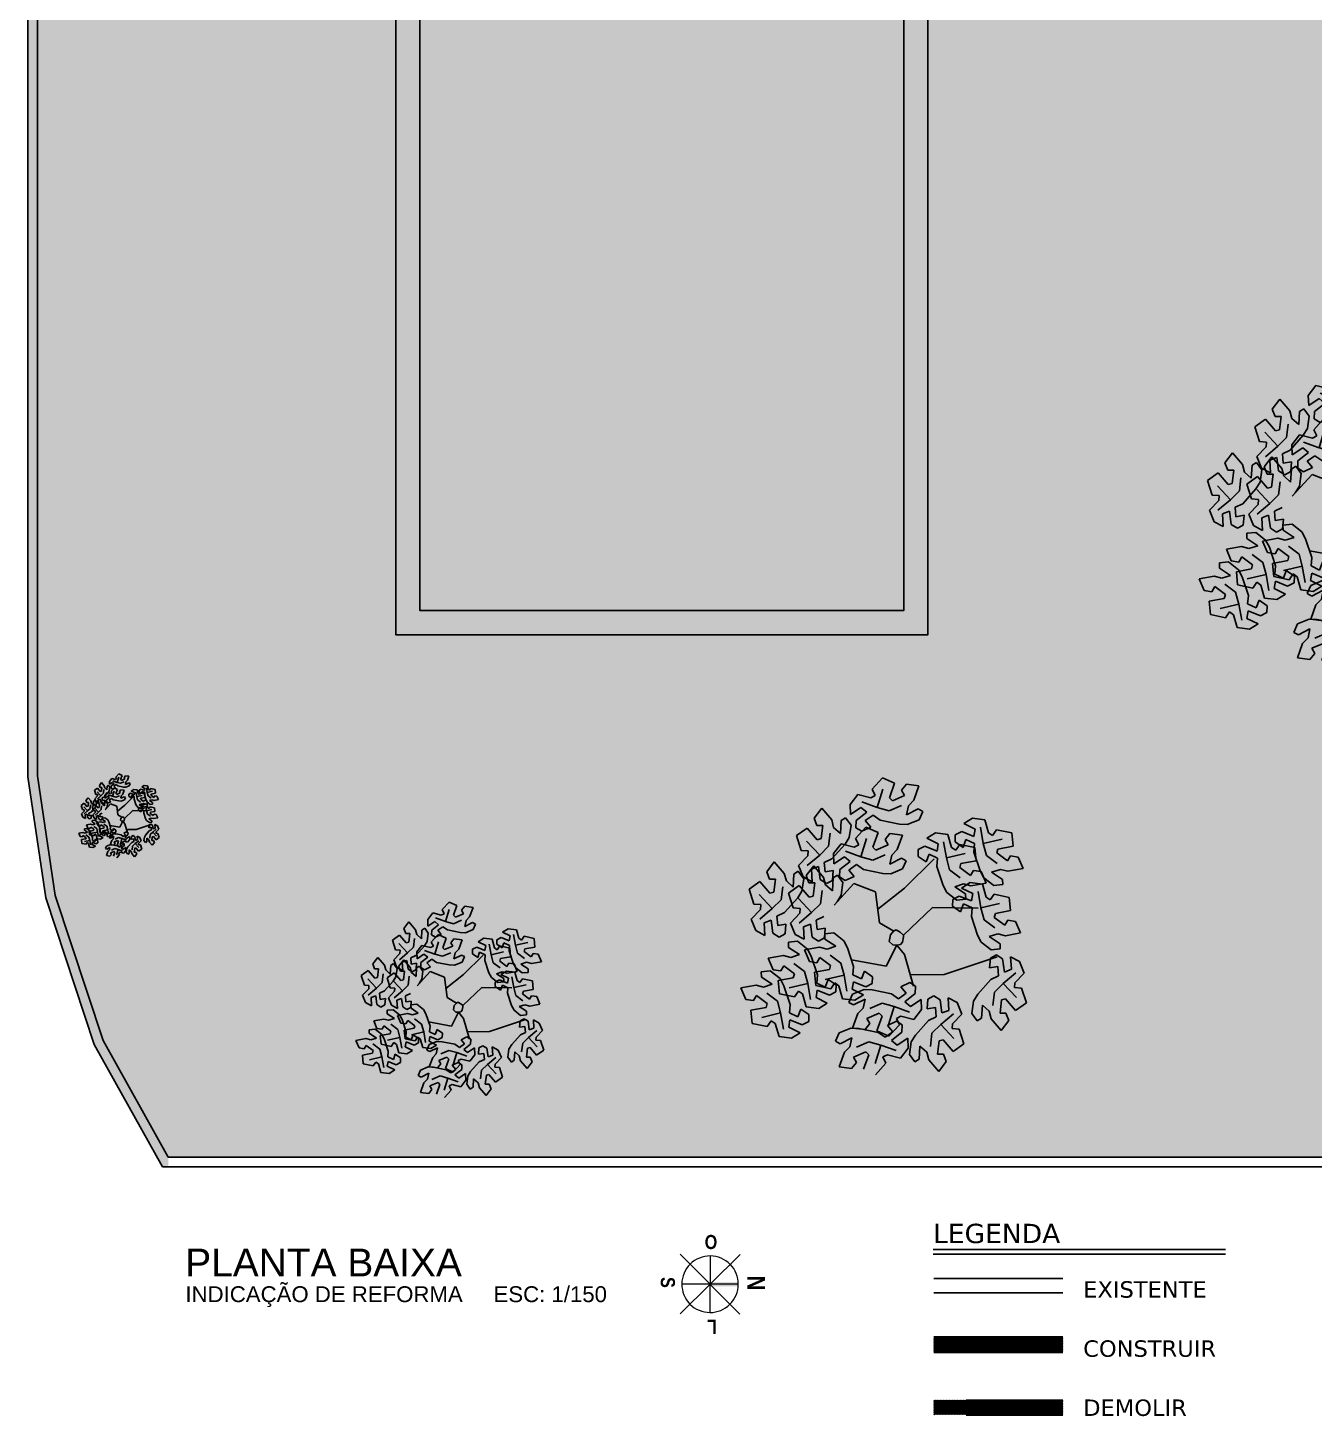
# Model space of a CAD drawing. Header units: metres. Extents: x 1186 to 11427, y -5173 to 11421.
# Drawn here: x 1409.4 to 1435.99, y 1517.42 to 1546.13 of the extents above; entities that cross this region are included whole.
import ezdxf

# ---------------------------------------------------------------- set-up
doc = ezdxf.new("R2010")
doc.units = ezdxf.units.M
doc.header["$LTSCALE"] = 8
doc.linetypes.add('HIDDEN', pattern=[0.375, 0.25, -0.125])
doc.layers.get('0').update_dxf_attribs({"lineweight": 5})
for name, color, linetype in [('AL_VEGETAÇÃO', 84, 'Continuous'), ('ARQ-CONSTRUIR', 160, 'Continuous'), ('ARQ-PAR', 5, 'Continuous'), ('ARQ-PIS', 1, 'Continuous'), ('KIRYA - TEXTO', 7, 'Continuous'), ('PAREDE DEM', 1, 'HIDDEN'), ('PRANCHA', 7, 'Continuous')]:
    doc.layers.add(name, color=color, linetype=linetype)
doc.layers.add('KIRYA - PAREDE', color=7, linetype='Continuous', lineweight=40)
doc.layers.add('KIRYA - SÍMBOLO', color=7, linetype='Continuous', lineweight=5)
doc.styles.add('ARCAD1', font='verdana.ttf')
doc.styles.add('EA_140_1-75', font='swissl.ttf', dxfattribs={"height": 0.263})
doc.styles.add('EA_80_1-75', font='swissl.ttf', dxfattribs={"height": 0.15})
doc.styles.add('TECHNIC_BOLD', font='techb___.ttf')

# ---------------------------------------------------------------- blocks, each defined once
blk = doc.blocks.new('arv7p')
at = {"layer": 'AL_VEGETAÇÃO', "color": 85}
for p, q in [((110.549, -13.114), (110.69, -12.957)), ((110.69, -12.957), (110.854, -13.032)), ((110.854, -13.032), (110.784, -13.23)), ((110.95, -13.128), (111.016, -13.045)), ((111.016, -13.045), (111.186, -13.067)), ((110.249, -13.319), (110.352, -13.184)), ((110.352, -13.184), (110.53, -13.229)), ((110.53, -13.229), (110.591, -13.2)), ((110.591, -13.2), (110.549, -13.114)), ((110.549, -13.114), (110.549, -13.114)), ((110.619, -13.363), (110.695, -13.111)), ((110.784, -13.23), (110.824, -13.269)), ((110.824, -13.269), (110.991, -13.198)), ((110.991, -13.198), (110.95, -13.128)), ((111.186, -13.067), (111.116, -13.264)), ((109.759, -13.507), (109.862, -13.37)), ((109.862, -13.37), (109.998, -13.53)), ((110.254, -13.457), (110.249, -13.319)), ((110.396, -13.362), (110.254, -13.457)), ((110.475, -13.427), (110.396, -13.362)), ((110.409, -13.286), (110.619, -13.363)), ((110.619, -13.363), (110.782, -13.406)), ((110.782, -13.406), (110.949, -13.335)), ((111.042, -13.339), (111.015, -13.461)), ((111.015, -13.461), (111.174, -13.381)), ((111.116, -13.264), (111.042, -13.339)), ((111.174, -13.381), (111.237, -13.415)), ((111.237, -13.415), (111.187, -13.528)), ((109.797, -13.606), (109.759, -13.507)), ((109.878, -13.606), (109.797, -13.606)), ((109.857, -13.785), (109.878, -13.606)), ((109.998, -13.53), (110.025, -13.632)), ((110.118, -13.715), (110.128, -13.538)), ((110.128, -13.538), (110.188, -13.501)), ((110.188, -13.501), (110.262, -13.601)), ((110.262, -13.601), (110.238, -13.771)), ((110.329, -13.637), (110.333, -13.537)), ((110.333, -13.537), (110.475, -13.427)), ((110.333, -13.537), (110.333, -13.537)), ((110.562, -13.468), (110.456, -13.541)), ((110.456, -13.541), (110.529, -13.628)), ((110.656, -13.534), (110.562, -13.468)), ((110.919, -13.588), (110.656, -13.534)), ((111.027, -13.592), (110.919, -13.588)), ((111.187, -13.528), (111.027, -13.592)), ((111.797, -13.581), (111.915, -13.508)), ((111.951, -13.657), (111.797, -13.581)), ((111.915, -13.508), (112.083, -13.529)), ((112.083, -13.529), (112.134, -13.706)), ((109.519, -13.745), (109.666, -13.641)), ((109.584, -13.946), (109.519, -13.745)), ((109.666, -13.641), (109.802, -13.8)), ((109.802, -13.8), (109.857, -13.785)), ((109.954, -13.89), (109.976, -13.71)), ((110.025, -13.632), (110.118, -13.715)), ((110.238, -13.771), (110.18, -13.862)), ((110.324, -13.785), (110.465, -13.628)), ((110.366, -13.871), (110.324, -13.785)), ((110.324, -13.785), (110.324, -13.785)), ((110.408, -13.686), (110.329, -13.637)), ((110.395, -14.034), (110.471, -13.783)), ((110.529, -13.628), (110.408, -13.686)), ((110.465, -13.628), (110.629, -13.703)), ((110.629, -13.703), (110.559, -13.901)), ((110.725, -13.799), (110.791, -13.717)), ((110.766, -13.87), (110.725, -13.799)), ((110.791, -13.717), (110.961, -13.738)), ((110.961, -13.738), (110.891, -13.935)), ((111.294, -13.78), (111.412, -13.706)), ((111.448, -13.856), (111.294, -13.78)), ((111.412, -13.706), (111.58, -13.728)), ((111.58, -13.728), (111.631, -13.905)), ((111.677, -13.829), (111.68, -13.736)), ((111.68, -13.736), (111.768, -13.69)), ((111.768, -13.69), (111.768, -13.69)), ((111.768, -13.69), (111.935, -13.758)), ((111.826, -13.799), (111.787, -13.905)), ((111.942, -13.853), (111.826, -13.799)), ((111.935, -13.758), (111.951, -13.657)), ((112.024, -13.63), (112.062, -13.85)), ((112.062, -13.85), (112.318, -13.791)), ((112.134, -13.706), (112.189, -13.744)), ((112.189, -13.744), (112.243, -13.665)), ((112.243, -13.665), (112.243, -13.665)), ((112.243, -13.665), (112.449, -13.709)), ((112.449, -13.709), (112.466, -13.888)), ((109.68, -13.953), (109.584, -13.946)), ((109.584, -13.946), (109.584, -13.946)), ((109.835, -14.009), (109.655, -13.818)), ((109.674, -14.019), (109.68, -13.953)), ((109.835, -14.009), (109.954, -13.89)), ((110.18, -13.862), (110.002, -14.063)), ((110.024, -13.99), (110.127, -13.855)), ((110.029, -14.129), (110.024, -13.99)), ((110.127, -13.855), (110.305, -13.9)), ((110.184, -13.957), (110.395, -14.034)), ((110.305, -13.9), (110.366, -13.871)), ((110.559, -13.901), (110.599, -13.941)), ((110.599, -13.941), (110.766, -13.87)), ((110.891, -13.935), (110.817, -14.01)), ((111.174, -14.027), (111.177, -13.935)), ((111.177, -13.935), (111.265, -13.889)), ((111.265, -13.889), (111.265, -13.889)), ((111.265, -13.889), (111.432, -13.957)), ((111.432, -13.957), (111.448, -13.856)), ((111.521, -13.829), (111.56, -14.049)), ((111.56, -14.049), (111.815, -13.989)), ((111.631, -13.905), (111.686, -13.943)), ((111.787, -13.905), (111.677, -13.829)), ((111.686, -13.943), (111.74, -13.864)), ((111.74, -13.864), (111.74, -13.864)), ((111.74, -13.864), (111.946, -13.908)), ((111.932, -13.968), (111.942, -13.853)), ((112.017, -14.223), (111.932, -13.968)), ((111.946, -13.908), (111.963, -14.087)), ((112.062, -13.85), (112.106, -14.014)), ((112.26, -13.927), (112.245, -13.981)), ((112.245, -13.981), (112.39, -14.09)), ((112.466, -13.888), (112.26, -13.927)), ((109.114, -14.237), (109.217, -14.101)), ((109.217, -14.101), (109.353, -14.26)), ((109.546, -14.152), (109.674, -14.019)), ((109.612, -14.308), (109.546, -14.152)), ((109.649, -14.29), (109.753, -14.154)), ((109.664, -14.153), (109.835, -14.009)), ((109.819, -14.166), (109.723, -14.202)), ((109.753, -14.154), (109.888, -14.313)), ((109.843, -14.344), (109.819, -14.166)), ((110.002, -14.063), (109.898, -14.112)), ((109.898, -14.112), (109.908, -14.24)), ((110.172, -14.034), (110.029, -14.129)), ((110.108, -14.208), (110.251, -14.098)), ((110.251, -14.098), (110.172, -14.034)), ((110.337, -14.139), (110.231, -14.213)), ((110.431, -14.205), (110.337, -14.139)), ((110.395, -14.034), (110.558, -14.078)), ((110.558, -14.078), (110.724, -14.007)), ((110.817, -14.01), (110.79, -14.132)), ((110.79, -14.132), (110.949, -14.053)), ((110.949, -14.053), (111.012, -14.086)), ((111.012, -14.086), (110.962, -14.199)), ((110.988, -14.459), (111.394, -14.059)), ((111.284, -14.103), (111.174, -14.027)), ((111.323, -13.997), (111.284, -14.103)), ((111.439, -14.052), (111.323, -13.997)), ((111.429, -14.167), (111.439, -14.052)), ((111.514, -14.422), (111.429, -14.167)), ((111.56, -14.049), (111.603, -14.212)), ((111.757, -14.125), (111.742, -14.18)), ((111.742, -14.18), (111.887, -14.288)), ((111.963, -14.087), (111.757, -14.125)), ((112.106, -14.014), (112.251, -14.123)), ((112.39, -14.09), (112.431, -14.019)), ((112.431, -14.019), (112.535, -14.036)), ((112.535, -14.036), (112.602, -14.193)), ((109.152, -14.336), (109.114, -14.237)), ((109.234, -14.336), (109.152, -14.336)), ((109.212, -14.516), (109.234, -14.336)), ((109.353, -14.26), (109.381, -14.362)), ((109.381, -14.362), (109.473, -14.446)), ((109.473, -14.446), (109.484, -14.269)), ((109.484, -14.269), (109.544, -14.231)), ((109.544, -14.231), (109.617, -14.331)), ((109.617, -14.331), (109.593, -14.501)), ((109.734, -14.373), (109.612, -14.308)), ((109.687, -14.389), (109.649, -14.29)), ((109.723, -14.202), (109.734, -14.373)), ((109.927, -14.398), (109.843, -14.344)), ((109.843, -14.344), (109.843, -14.344)), ((109.888, -14.313), (109.916, -14.415)), ((109.908, -14.24), (110.02, -14.221)), ((110.009, -14.354), (109.927, -14.398)), ((110.008, -14.498), (110.019, -14.321)), ((110.02, -14.221), (110.009, -14.354)), ((110.019, -14.321), (110.079, -14.284)), ((110.079, -14.284), (110.152, -14.384)), ((110.104, -14.308), (110.108, -14.208)), ((110.183, -14.357), (110.104, -14.308)), ((110.108, -14.208), (110.108, -14.208)), ((110.304, -14.3), (110.183, -14.357)), ((110.231, -14.213), (110.304, -14.3)), ((110.695, -14.259), (110.431, -14.205)), ((110.802, -14.263), (110.695, -14.259)), ((110.962, -14.199), (110.802, -14.263)), ((111.603, -14.212), (111.748, -14.321)), ((111.887, -14.288), (111.928, -14.218)), ((111.928, -14.218), (112.033, -14.234)), ((112.068, -14.318), (112.017, -14.223)), ((112.033, -14.234), (112.099, -14.392)), ((112.203, -14.424), (112.068, -14.318)), ((112.294, -14.204), (112.175, -14.242)), ((112.175, -14.242), (112.323, -14.34)), ((112.396, -14.231), (112.294, -14.204)), ((112.323, -14.34), (112.326, -14.411)), ((112.602, -14.193), (112.396, -14.231)), ((108.875, -14.475), (109.021, -14.371)), ((108.94, -14.676), (108.875, -14.475)), ((109.19, -14.739), (109.011, -14.548)), ((109.021, -14.371), (109.158, -14.53)), ((109.158, -14.53), (109.212, -14.516)), ((109.31, -14.62), (109.332, -14.44)), ((109.41, -14.528), (109.556, -14.424)), ((109.475, -14.729), (109.41, -14.528)), ((109.593, -14.501), (109.536, -14.592)), ((109.556, -14.424), (109.693, -14.583)), ((109.769, -14.389), (109.687, -14.389)), ((109.747, -14.568), (109.769, -14.389)), ((109.845, -14.673), (109.867, -14.493)), ((109.916, -14.415), (110.008, -14.498)), ((110.301, -14.396), (110.031, -14.69)), ((110.128, -14.554), (110.071, -14.645)), ((110.152, -14.384), (110.128, -14.554)), ((110.594, -14.511), (110.301, -14.396)), ((110.65, -14.932), (110.594, -14.511)), ((110.625, -14.744), (110.988, -14.459)), ((111.565, -14.517), (111.514, -14.422)), ((111.7, -14.623), (111.565, -14.517)), ((111.791, -14.403), (111.672, -14.441)), ((111.672, -14.441), (111.82, -14.539)), ((111.763, -14.458), (111.881, -14.384)), ((111.917, -14.534), (111.763, -14.458)), ((111.893, -14.43), (111.791, -14.403)), ((111.82, -14.539), (111.823, -14.61)), ((111.881, -14.384), (112.049, -14.406)), ((112.099, -14.392), (111.893, -14.43)), ((111.901, -14.634), (111.917, -14.534)), ((111.99, -14.507), (112.029, -14.727)), ((112.049, -14.406), (112.1, -14.583)), ((112.155, -14.621), (112.209, -14.542)), ((112.326, -14.411), (112.203, -14.424)), ((112.209, -14.542), (112.209, -14.542)), ((112.209, -14.542), (112.415, -14.586)), ((109.035, -14.683), (108.94, -14.676)), ((108.94, -14.676), (108.94, -14.676)), ((109.019, -14.883), (109.19, -14.739)), ((109.03, -14.749), (109.035, -14.683)), ((109.19, -14.739), (109.31, -14.62)), ((109.536, -14.592), (109.357, -14.793)), ((109.57, -14.736), (109.475, -14.729)), ((109.475, -14.729), (109.475, -14.729)), ((109.725, -14.792), (109.546, -14.601)), ((109.565, -14.802), (109.57, -14.736)), ((109.693, -14.583), (109.747, -14.568)), ((109.725, -14.792), (109.845, -14.673)), ((110.977, -15.1), (111.371, -14.722)), ((111.371, -14.722), (111.991, -14.732)), ((111.643, -14.705), (111.646, -14.613)), ((111.753, -14.781), (111.643, -14.705)), ((111.646, -14.613), (111.734, -14.567)), ((111.823, -14.61), (111.7, -14.623)), ((111.734, -14.567), (111.734, -14.567)), ((111.734, -14.567), (111.901, -14.634)), ((111.792, -14.675), (111.753, -14.781)), ((111.908, -14.73), (111.792, -14.675)), ((111.899, -14.844), (111.908, -14.73)), ((112.029, -14.727), (112.284, -14.667)), ((112.029, -14.727), (112.072, -14.89)), ((112.1, -14.583), (112.155, -14.621)), ((112.415, -14.586), (112.432, -14.765)), ((108.902, -14.882), (109.03, -14.749)), ((108.967, -15.038), (108.902, -14.882)), ((109.174, -14.896), (109.079, -14.932)), ((109.079, -14.932), (109.09, -15.103)), ((109.198, -15.074), (109.174, -14.896)), ((109.357, -14.793), (109.253, -14.842)), ((109.253, -14.842), (109.264, -14.97)), ((109.437, -14.935), (109.565, -14.802)), ((109.502, -15.091), (109.437, -14.935)), ((109.554, -14.936), (109.725, -14.792)), ((109.892, -14.846), (109.788, -14.895)), ((109.788, -14.895), (109.799, -15.023)), ((110.842, -15.047), (110.65, -14.932)), ((111.983, -15.1), (111.899, -14.844)), ((112.072, -14.89), (112.217, -14.999)), ((112.226, -14.803), (112.211, -14.858)), ((112.211, -14.858), (112.356, -14.966)), ((112.432, -14.765), (112.226, -14.803)), ((112.356, -14.966), (112.397, -14.896)), ((112.397, -14.896), (112.502, -14.912)), ((112.502, -14.912), (112.568, -15.07)), ((109.09, -15.103), (108.967, -15.038)), ((109.283, -15.128), (109.198, -15.074)), ((109.198, -15.074), (109.198, -15.074)), ((109.264, -14.97), (109.375, -14.951)), ((109.364, -15.084), (109.283, -15.128)), ((109.375, -14.951), (109.364, -15.084)), ((109.625, -15.156), (109.502, -15.091)), ((109.709, -14.949), (109.614, -14.985)), ((109.614, -14.985), (109.625, -15.156)), ((109.733, -15.127), (109.709, -14.949)), ((109.799, -15.023), (109.91, -15.004)), ((109.91, -15.004), (109.899, -15.137)), ((109.903, -15.084), (110.027, -15.07)), ((109.906, -15.155), (109.903, -15.084)), ((110.027, -15.07), (110.162, -15.176)), ((110.798, -15.097), (110.781, -15.186)), ((110.841, -15.047), (110.798, -15.097)), ((110.874, -15.028), (110.841, -15.047)), ((110.931, -15.06), (110.874, -15.028)), ((110.977, -15.1), (110.931, -15.06)), ((110.961, -15.194), (110.975, -15.121)), ((110.975, -15.121), (110.977, -15.1)), ((112.034, -15.195), (111.983, -15.1)), ((112.26, -15.081), (112.141, -15.119)), ((112.141, -15.119), (112.289, -15.217)), ((112.362, -15.108), (112.26, -15.081)), ((112.568, -15.07), (112.362, -15.108)), ((109.41, -15.196), (109.533, -15.183)), ((109.412, -15.267), (109.41, -15.196)), ((109.56, -15.365), (109.412, -15.267)), ((109.533, -15.183), (109.668, -15.289)), ((109.627, -15.301), (109.834, -15.263)), ((109.694, -15.459), (109.627, -15.301)), ((109.668, -15.289), (109.719, -15.384)), ((109.818, -15.181), (109.733, -15.127)), ((109.733, -15.127), (109.733, -15.127)), ((109.899, -15.137), (109.818, -15.181)), ((109.834, -15.263), (109.935, -15.291)), ((110.054, -15.252), (109.906, -15.155)), ((109.935, -15.291), (110.054, -15.252)), ((110.162, -15.176), (110.212, -15.272)), ((110.212, -15.272), (110.297, -15.527)), ((110.887, -15.237), (110.74, -15.521)), ((110.781, -15.186), (110.832, -15.233)), ((110.832, -15.233), (110.887, -15.237)), ((110.887, -15.237), (110.933, -15.228)), ((110.887, -15.237), (110.988, -15.363)), ((110.933, -15.228), (110.961, -15.194)), ((112.169, -15.301), (112.034, -15.195)), ((112.292, -15.288), (112.169, -15.301)), ((112.289, -15.217), (112.292, -15.288)), ((109.134, -15.414), (109.34, -15.376)), ((109.2, -15.571), (109.134, -15.414)), ((109.34, -15.376), (109.441, -15.403)), ((109.441, -15.403), (109.56, -15.365)), ((109.63, -15.593), (109.485, -15.484)), ((109.798, -15.476), (109.694, -15.459)), ((109.719, -15.384), (109.803, -15.639)), ((109.839, -15.405), (109.798, -15.476)), ((109.984, -15.514), (109.839, -15.405)), ((110.123, -15.481), (109.979, -15.372)), ((110.167, -15.644), (110.123, -15.481)), ((110.74, -15.521), (110.267, -15.436)), ((110.988, -15.363), (111.112, -15.794)), ((111.529, -15.636), (112.25, -15.394)), ((112.147, -15.547), (112.158, -15.413)), ((112.158, -15.413), (112.24, -15.37)), ((112.24, -15.37), (112.324, -15.423)), ((112.324, -15.423), (112.324, -15.423)), ((112.324, -15.423), (112.348, -15.602)), ((112.444, -15.565), (112.433, -15.394)), ((112.433, -15.394), (112.555, -15.459)), ((112.555, -15.459), (112.62, -15.616)), ((109.039, -15.6), (109.162, -15.586)), ((109.042, -15.671), (109.039, -15.6)), ((109.19, -15.769), (109.042, -15.671)), ((109.162, -15.586), (109.297, -15.692)), ((109.305, -15.588), (109.2, -15.571)), ((109.27, -15.719), (109.476, -15.68)), ((109.297, -15.692), (109.348, -15.788)), ((109.345, -15.517), (109.305, -15.588)), ((109.49, -15.626), (109.345, -15.517)), ((109.476, -15.68), (109.49, -15.626)), ((109.673, -15.757), (109.63, -15.593)), ((109.763, -15.606), (109.969, -15.568)), ((109.781, -15.786), (109.763, -15.606)), ((109.803, -15.639), (109.794, -15.754)), ((110.167, -15.644), (109.911, -15.704)), ((109.969, -15.568), (109.984, -15.514)), ((110.206, -15.865), (110.167, -15.644)), ((110.297, -15.527), (110.287, -15.641)), ((110.287, -15.641), (110.403, -15.696)), ((110.403, -15.696), (110.443, -15.59)), ((110.443, -15.59), (110.553, -15.666)), ((110.553, -15.666), (110.55, -15.759)), ((111.068, -15.639), (111.529, -15.636)), ((112.259, -15.528), (112.147, -15.547)), ((112.165, -15.704), (112.269, -15.656)), ((112.269, -15.656), (112.259, -15.528)), ((112.503, -15.615), (112.332, -15.758)), ((112.348, -15.602), (112.444, -15.565)), ((112.62, -15.616), (112.493, -15.748)), ((108.763, -15.817), (108.969, -15.78)), ((108.83, -15.975), (108.763, -15.817)), ((108.969, -15.78), (109.071, -15.807)), ((109.071, -15.807), (109.19, -15.769)), ((109.287, -15.898), (109.27, -15.719)), ((109.348, -15.788), (109.433, -16.043)), ((109.673, -15.757), (109.418, -15.816)), ((109.547, -15.863), (109.493, -15.942)), ((109.602, -15.901), (109.547, -15.863)), ((109.712, -15.977), (109.673, -15.757)), ((109.987, -15.829), (109.781, -15.786)), ((109.801, -15.849), (109.785, -15.95)), ((109.794, -15.754), (109.91, -15.808)), ((109.967, -15.917), (109.801, -15.849)), ((109.91, -15.808), (109.949, -15.702)), ((109.949, -15.702), (110.059, -15.778)), ((110.056, -15.871), (109.967, -15.917)), ((110.041, -15.75), (109.987, -15.829)), ((109.987, -15.829), (109.987, -15.829)), ((110.096, -15.788), (110.041, -15.75)), ((110.059, -15.778), (110.056, -15.871)), ((110.146, -15.965), (110.096, -15.788)), ((110.295, -15.737), (110.278, -15.837)), ((110.278, -15.837), (110.432, -15.914)), ((110.282, -15.905), (110.441, -15.841)), ((110.461, -15.805), (110.295, -15.737)), ((110.441, -15.841), (110.549, -15.845)), ((110.55, -15.759), (110.461, -15.805)), ((110.461, -15.805), (110.461, -15.805)), ((110.549, -15.845), (110.812, -15.899)), ((110.94, -15.804), (111.061, -15.747)), ((111.012, -15.891), (110.94, -15.804)), ((111.061, -15.747), (111.139, -15.796)), ((111.139, -15.796), (111.135, -15.896)), ((111.986, -15.905), (112.165, -15.704)), ((112.212, -15.878), (112.191, -16.058)), ((112.332, -15.758), (112.212, -15.878)), ((112.332, -15.758), (112.512, -15.95)), ((112.493, -15.748), (112.487, -15.815)), ((112.487, -15.815), (112.582, -15.822)), ((112.582, -15.822), (112.582, -15.822)), ((112.582, -15.822), (112.648, -16.022)), ((108.934, -15.992), (108.83, -15.975)), ((108.975, -15.921), (108.934, -15.992)), ((109.12, -16.03), (108.975, -15.921)), ((109.105, -16.084), (109.12, -16.03)), ((109.259, -15.997), (109.114, -15.888)), ((109.303, -16.16), (109.259, -15.997)), ((109.493, -15.942), (109.287, -15.898)), ((109.433, -16.043), (109.423, -16.158)), ((109.493, -15.942), (109.493, -15.942)), ((109.652, -16.078), (109.602, -15.901)), ((109.785, -15.95), (109.938, -16.026)), ((109.938, -16.026), (109.821, -16.099)), ((109.967, -15.917), (109.967, -15.917)), ((110.314, -15.987), (110.146, -15.965)), ((110.232, -16.018), (110.282, -15.905)), ((110.295, -16.051), (110.232, -16.018)), ((110.453, -15.972), (110.295, -16.051)), ((110.432, -15.914), (110.314, -15.987)), ((110.427, -16.094), (110.453, -15.972)), ((110.686, -16.026), (110.519, -16.097)), ((110.849, -16.07), (110.686, -16.026)), ((110.849, -16.07), (110.773, -16.322)), ((110.812, -15.899), (110.907, -15.965)), ((111.059, -16.147), (110.849, -16.07)), ((110.907, -15.965), (111.012, -15.891)), ((111.135, -15.896), (110.993, -16.006)), ((110.993, -16.006), (111.072, -16.07)), ((111.072, -16.07), (111.215, -15.975)), ((111.135, -15.896), (111.135, -15.896)), ((111.215, -15.975), (111.22, -16.114)), ((111.297, -16.105), (111.308, -15.972)), ((111.308, -15.972), (111.39, -15.928)), ((111.39, -15.928), (111.474, -15.982)), ((111.474, -15.982), (111.474, -15.982)), ((111.474, -15.982), (111.499, -16.16)), ((111.594, -16.124), (111.583, -15.953)), ((111.583, -15.953), (111.705, -16.018)), ((111.705, -16.018), (111.771, -16.174)), ((111.905, -16.167), (111.929, -15.997)), ((111.929, -15.997), (111.986, -15.905)), ((112.049, -16.052), (112.038, -16.229)), ((112.142, -16.136), (112.049, -16.052)), ((112.31, -15.982), (112.289, -16.162)), ((112.365, -15.968), (112.31, -15.982)), ((112.501, -16.127), (112.365, -15.968)), ((112.648, -16.022), (112.501, -16.127)), ((108.899, -16.122), (109.105, -16.084)), ((108.916, -16.302), (108.899, -16.122)), ((109.303, -16.16), (109.047, -16.22)), ((109.342, -16.381), (109.303, -16.16)), ((109.43, -16.253), (109.414, -16.354)), ((109.423, -16.158), (109.539, -16.212)), ((109.597, -16.321), (109.43, -16.253)), ((109.539, -16.212), (109.578, -16.106)), ((109.578, -16.106), (109.689, -16.182)), ((109.821, -16.099), (109.652, -16.078)), ((109.689, -16.182), (109.685, -16.275)), ((110.282, -16.366), (110.352, -16.169)), ((110.352, -16.169), (110.427, -16.094)), ((110.644, -16.163), (110.478, -16.235)), ((110.478, -16.235), (110.519, -16.305)), ((110.614, -16.401), (110.684, -16.203)), ((110.684, -16.203), (110.644, -16.163)), ((110.938, -16.204), (110.878, -16.233)), ((110.878, -16.233), (110.919, -16.319)), ((111.117, -16.249), (110.938, -16.204)), ((111.22, -16.114), (111.117, -16.249)), ((111.409, -16.086), (111.297, -16.105)), ((111.316, -16.263), (111.42, -16.214)), ((111.42, -16.214), (111.409, -16.086)), ((111.654, -16.173), (111.482, -16.317)), ((111.499, -16.16), (111.594, -16.124)), ((111.771, -16.174), (111.643, -16.307)), ((111.978, -16.267), (111.905, -16.167)), ((112.038, -16.229), (111.978, -16.267)), ((112.169, -16.238), (112.142, -16.136)), ((112.305, -16.397), (112.169, -16.238)), ((112.289, -16.162), (112.37, -16.162)), ((112.37, -16.162), (112.408, -16.261)), ((109.122, -16.345), (108.916, -16.302)), ((109.176, -16.267), (109.122, -16.345)), ((109.122, -16.345), (109.122, -16.345)), ((109.231, -16.305), (109.176, -16.267)), ((109.282, -16.481), (109.231, -16.305)), ((109.414, -16.354), (109.568, -16.43)), ((109.568, -16.43), (109.45, -16.503)), ((109.685, -16.275), (109.597, -16.321)), ((109.597, -16.321), (109.597, -16.321)), ((110.05, -16.545), (110.1, -16.431)), ((110.1, -16.431), (110.259, -16.367)), ((110.259, -16.367), (110.367, -16.371)), ((110.452, -16.387), (110.282, -16.366)), ((110.367, -16.371), (110.631, -16.425)), ((110.519, -16.305), (110.452, -16.387)), ((110.778, -16.476), (110.614, -16.401)), ((110.631, -16.425), (110.725, -16.491)), ((110.725, -16.491), (110.83, -16.418)), ((110.758, -16.331), (110.879, -16.273)), ((110.83, -16.418), (110.758, -16.331)), ((110.919, -16.319), (110.778, -16.476)), ((110.953, -16.422), (110.811, -16.533)), ((110.879, -16.273), (110.958, -16.322)), ((110.919, -16.319), (110.919, -16.319)), ((110.958, -16.322), (110.953, -16.422)), ((110.953, -16.422), (110.953, -16.422)), ((111.137, -16.464), (111.316, -16.263)), ((111.363, -16.436), (111.341, -16.616)), ((111.482, -16.317), (111.363, -16.436)), ((111.482, -16.317), (111.662, -16.508)), ((111.643, -16.307), (111.637, -16.373)), ((111.637, -16.373), (111.733, -16.38)), ((111.733, -16.38), (111.733, -16.38)), ((111.733, -16.38), (111.798, -16.581)), ((112.408, -16.261), (112.305, -16.397)), ((109.45, -16.503), (109.282, -16.481)), ((110.113, -16.578), (110.05, -16.545)), ((110.271, -16.499), (110.113, -16.578)), ((110.171, -16.695), (110.245, -16.621)), ((110.245, -16.621), (110.271, -16.499)), ((110.504, -16.553), (110.337, -16.624)), ((110.667, -16.597), (110.504, -16.553)), ((110.667, -16.597), (110.591, -16.848)), ((110.877, -16.673), (110.667, -16.597)), ((110.811, -16.533), (110.89, -16.597)), ((110.89, -16.597), (111.033, -16.502)), ((111.033, -16.502), (111.038, -16.64)), ((111.055, -16.725), (111.08, -16.555)), ((111.08, -16.555), (111.137, -16.464)), ((111.199, -16.61), (111.189, -16.787)), ((111.292, -16.694), (111.199, -16.61)), ((111.461, -16.54), (111.439, -16.72)), ((111.515, -16.526), (111.461, -16.54)), ((111.651, -16.685), (111.515, -16.526)), ((111.798, -16.581), (111.651, -16.685)), ((110.101, -16.893), (110.171, -16.695)), ((110.463, -16.69), (110.296, -16.761)), ((110.296, -16.761), (110.337, -16.832)), ((110.433, -16.927), (110.502, -16.73)), ((110.502, -16.73), (110.463, -16.69)), ((110.756, -16.731), (110.696, -16.759)), ((110.696, -16.759), (110.737, -16.845)), ((110.935, -16.775), (110.756, -16.731)), ((111.038, -16.64), (110.935, -16.775)), ((111.129, -16.825), (111.055, -16.725)), ((111.189, -16.787), (111.129, -16.825)), ((111.319, -16.796), (111.292, -16.694)), ((111.455, -16.955), (111.319, -16.796)), ((111.439, -16.72), (111.521, -16.72)), ((111.558, -16.819), (111.455, -16.955)), ((111.521, -16.72), (111.558, -16.819)), ((110.27, -16.914), (110.101, -16.893)), ((110.337, -16.832), (110.27, -16.914)), ((110.737, -16.845), (110.596, -17.002)), ((110.737, -16.845), (110.737, -16.845))]:
    blk.add_line(p, q, dxfattribs=at)

msp = doc.modelspace()

# ---------------------------------------------------------------- hatches: boundary and pattern name
at = {"true_color": 0xcd6928}
h = msp.add_hatch(dxfattribs=at)
h.set_pattern_fill('DOTS', color=32, scale=0.13)
h.set_pattern_definition([(0, (-3129.61768, 357.83482), (0.1031875, 0.206375), [0, -0.206375])])
h.paths.add_polyline_path([(1456.938, 1546.384), (1438.738, 1546.384), (1438.738, 1574.484), (1436.288, 1574.484), (1435.202, 1567.367), (1409.602, 1567.367), (1409.602, 1530.667), (1409.968, 1528.19), (1410.957, 1525.195), (1412.306, 1522.783), (1443.435, 1522.783), (1443.435, 1524.403), (1443.435, 1525.153), (1443.435, 1525.803), (1443.435, 1527.253), (1443.435, 1527.503), (1443.685, 1527.503), (1445.885, 1527.503), (1448.585, 1527.503), (1451.135, 1527.503), (1453.235, 1527.503), (1453.485, 1527.503), (1453.485, 1527.253), (1453.485, 1526.103), (1453.485, 1525.903), (1453.485, 1525.163), (1453.485, 1524.483), (1453.485, 1522.783), (1455.235, 1522.783), (1458.885, 1522.783), (1503.235, 1522.783), (1503.235, 1568.133), (1500.02, 1572.532), (1495.931, 1576.696), (1486.138, 1583.534), (1462.518, 1583.534), (1462.518, 1574.484), (1456.938, 1574.484)])
h.paths.add_polyline_path([(1494.635, 1546.983), (1494.635, 1529.983), (1462.635, 1529.983), (1462.635, 1546.983)], flags=16)
h.paths.add_polyline_path([(1453.485, 1544.634, -1), (1450.985, 1544.634, -1)], flags=16)
h.paths.add_polyline_path([(1453.135, 1544.634, -1), (1451.335, 1544.634, -1)], flags=0)
h.paths.add_polyline_path([(1453.485, 1538.183, -1), (1450.985, 1538.183, -1)], flags=16)
h.paths.add_polyline_path([(1453.135, 1538.183, -1), (1451.335, 1538.183, -1)], flags=0)
h.paths.add_polyline_path([(1453.485, 1531.731, -1), (1450.985, 1531.731, -1)], flags=16)
h.paths.add_polyline_path([(1453.135, 1531.731, -1), (1451.335, 1531.731, -1)], flags=0)
h.paths.add_polyline_path([(1428.006, 1559.583), (1428.006, 1533.583), (1417.006, 1533.583), (1417.006, 1559.583)], flags=16)
h.paths.add_polyline_path([(1427.506, 1559.083), (1427.506, 1534.083), (1417.506, 1534.083), (1417.506, 1559.083)], flags=0)
at = {"true_color": 0x939598}
h = msp.add_hatch(color=252, dxfattribs=at)
h.dxf.hatch_style = 1
h.paths.add_polyline_path([(1409.605, 1530.646), (1409.403, 1530.646), (1409.773, 1528.144), (1410.773, 1525.114), (1412.189, 1522.583), (1412.306, 1522.583), (1412.306, 1522.783), (1410.957, 1525.195), (1409.968, 1528.19)])
h.paths.add_polyline_path([(1409.602, 1567.567), (1409.402, 1567.567), (1409.402, 1530.659, 0.036695), (1409.403, 1530.646), (1409.605, 1530.646), (1409.602, 1530.667)])
at = {"true_color": 0xc7c8ca}
h = msp.add_hatch(color=9, dxfattribs=at)
h.dxf.hatch_style = 1
h.paths.add_polyline_path([(1428.006, 1559.583), (1417.006, 1559.583), (1417.006, 1533.583), (1428.006, 1533.583)])
h.paths.add_polyline_path([(1427.506, 1559.083), (1427.506, 1534.083), (1417.506, 1534.083), (1417.506, 1559.083)], flags=16)
at = {"true_color": 0x7aafdf}
h = msp.add_hatch(color=143, dxfattribs=at)
h.dxf.hatch_style = 1
h.paths.add_polyline_path([(1427.506, 1559.083), (1417.506, 1559.083), (1417.506, 1534.083), (1427.506, 1534.083)])
at = {"layer": 'ARQ-CONSTRUIR', "true_color": 0xed1f24}
h = msp.add_hatch(dxfattribs=at)
h.set_pattern_fill('LINE', color=240, scale=0.0034, angle=135)
h.paths.add_polyline_path([(1430.793, 1519.053), (1428.129, 1519.053), (1428.129, 1518.752), (1430.793, 1518.752)])
at = {"layer": 'ARQ-CONSTRUIR'}
h = msp.add_hatch(dxfattribs=at)
h.set_pattern_fill('LINE', color=2, scale=0.0034, angle=135)
h.paths.add_polyline_path([(1430.793, 1517.758), (1428.129, 1517.758), (1428.129, 1517.457), (1430.793, 1517.457)])

# ---------------------------------------------------------------- linework, layer by layer
at = {"layer": 'ARQ-PAR'}
for p, q in [((1409.602, 1567.567), (1409.602, 1530.667)), ((1443.635, 1522.783), (1412.306, 1522.783)), ((1430.793, 1520.275), (1428.129, 1520.275)), ((1430.793, 1519.976), (1428.129, 1519.976))]:
    msp.add_line(p, q, dxfattribs=at)
msp.add_lwpolyline([(1409.402, 1567.567), (1409.402, 1530.659, 0.036695), (1409.403, 1530.646), (1409.773, 1528.144), (1410.773, 1525.114), (1412.189, 1522.583)], format="xyb", dxfattribs=at)
for points in [[(1409.602, 1530.667), (1409.968, 1528.19), (1410.957, 1525.195), (1412.306, 1522.783)], [(1412.189, 1522.583), (1443.435, 1522.583)]]:
    msp.add_lwpolyline(points, dxfattribs=at)
at = {"layer": 'ARQ-PIS'}
for points in [[(1417.006, 1559.583), (1428.006, 1559.583), (1428.006, 1533.583), (1417.006, 1533.583)], [(1417.506, 1559.083), (1427.506, 1559.083), (1427.506, 1534.083), (1417.506, 1534.083)]]:
    msp.add_lwpolyline(points, close=True, dxfattribs=at)
at = {"layer": 'KIRYA - PAREDE'}
for p, q in [((1430.793, 1519.053), (1428.129, 1519.053)), ((1430.793, 1518.752), (1428.129, 1518.752))]:
    msp.add_line(p, q, dxfattribs=at)
at = {"layer": 'KIRYA - SÍMBOLO'}
for p, q in [((1424.125, 1520.77), (1422.882, 1519.539)), ((1422.888, 1520.775), (1424.119, 1519.533)), ((1423.506, 1520.738), (1423.5, 1519.571)), ((1424.086, 1520.152), (1422.92, 1520.157))]:
    msp.add_line(p, q, dxfattribs=at)
at = {"layer": 'KIRYA - SÍMBOLO', "color": 32}
for centre, start, end in [((1423.503, 1520.154), 134.7323, 179.6591), ((1423.503, 1520.155), 359.66, 44.6805), ((1423.503, 1520.155), 314.7323, 359.6591)]:
    msp.add_arc(centre, 0.584, start, end, dxfattribs=at)
at = {"layer": 'KIRYA - SÍMBOLO', "color": 12}
for start, end in [(89.8048, 134.7323), (44.784, 89.8054)]:
    msp.add_arc((1423.504, 1520.154), 0.584, start, end, dxfattribs=at)
at = {"layer": 'KIRYA - SÍMBOLO', "color": 152}
for centre, start, end in [((1423.503, 1520.154), 179.7064, 224.6805), ((1423.502, 1520.154), 224.784, 269.8054), ((1423.502, 1520.154), 269.8064, 314.7323)]:
    msp.add_arc(centre, 0.584, start, end, dxfattribs=at)
at = {"layer": 'KIRYA - SÍMBOLO'}
msp.add_solid([(1423.504, 1520.196), (1424.086, 1520.193), (1423.504, 1520.113), (1424.086, 1520.11)], dxfattribs=at)
at = {"layer": 'PAREDE DEM', "color": 2}
for p, q in [((1430.793, 1517.758), (1428.129, 1517.758)), ((1430.793, 1517.447), (1428.129, 1517.447))]:
    msp.add_line(p, q, dxfattribs=at)
at = {"layer": 'PRANCHA', "color": 1}
msp.add_line((1434.157, 1520.875), (1428.111, 1520.875), dxfattribs=at)
at = {"layer": 'PRANCHA', "color": 7}
msp.add_line((1434.157, 1520.775), (1428.111, 1520.775), dxfattribs=at)

# ---------------------------------------------------------------- block references
at = {"layer": 'AL_VEGETAÇÃO', "color": 98}
for p, xscale, yscale, zscale in [((1268.457, 1558.756), 1.518475553749875, 1.518475553749875, 1.518475553749875), ((1363.793, 1536.264), 0.429015312297905, 0.429015312297905, 0.429015312297905), ((1258.987, 1550.301), 1.518475553749875, 1.518475553749875, 1.518475553749875)]:
    msp.add_blockref('arv7p', p, dxfattribs=dict(at, xscale=xscale, yscale=yscale, zscale=zscale))
msp.add_blockref('arv7p', (1307.418, 1541.014), dxfattribs=at)

# ---------------------------------------------------------------- texts
at = {"layer": 'KIRYA - SÍMBOLO', "style": 'TECHNIC_BOLD'}
for s, rotation, p in [('O', 179.7323, (1423.652, 1521.173)), ('S', 269.7323, (1422.485, 1520.303)), ('L', 179.7323, (1423.644, 1519.42))]:
    msp.add_text(s, height=0.292, rotation=rotation, dxfattribs=at).set_placement(p)
at = {"layer": 'KIRYA - SÍMBOLO', "color": 240, "true_color": 0xed1f24, "style": 'TECHNIC_BOLD'}
msp.add_text('N', height=0.365, rotation=269.7323, dxfattribs=at).set_placement((1424.276, 1520.331))
at = {"layer": 'KIRYA - TEXTO', "color": 4, "style": 'ARCAD1'}
msp.add_text('LEGENDA', height=0.3996, dxfattribs=at).set_placement((1428.111, 1521.004))
at = {"layer": 'KIRYA - TEXTO', "color": 2, "style": 'ARCAD1'}
for s, p in [('EXISTENTE', (1431.214, 1519.876)), ('CONSTRUIR', (1431.214, 1518.654)), ('DEMOLIR', (1431.214, 1517.431))]:
    msp.add_text(s, height=0.3397, dxfattribs=at).set_placement(p)
at = {"layer": 'KIRYA - TEXTO', "attachment_point": 1}
for s, insert, char_height, width, style in [('{\\fArial|b0|i0|c0|p34;PLANTA BAIXA}', (1412.656, 1520.89), 0.57543, 25.7778, 'EA_140_1-75'), ('\\pxt13;{\\fArial|b0|i0|c0|p34;INDICAÇÃO DE REFORMA     ESC: 1/150}', (1412.66, 1520.112), 0.32819, 24.52347, 'EA_80_1-75')]:
    msp.add_mtext(s, dxfattribs=dict(at, insert=insert, char_height=char_height, width=width, style=style))

doc.saveas('drawing.dxf')
